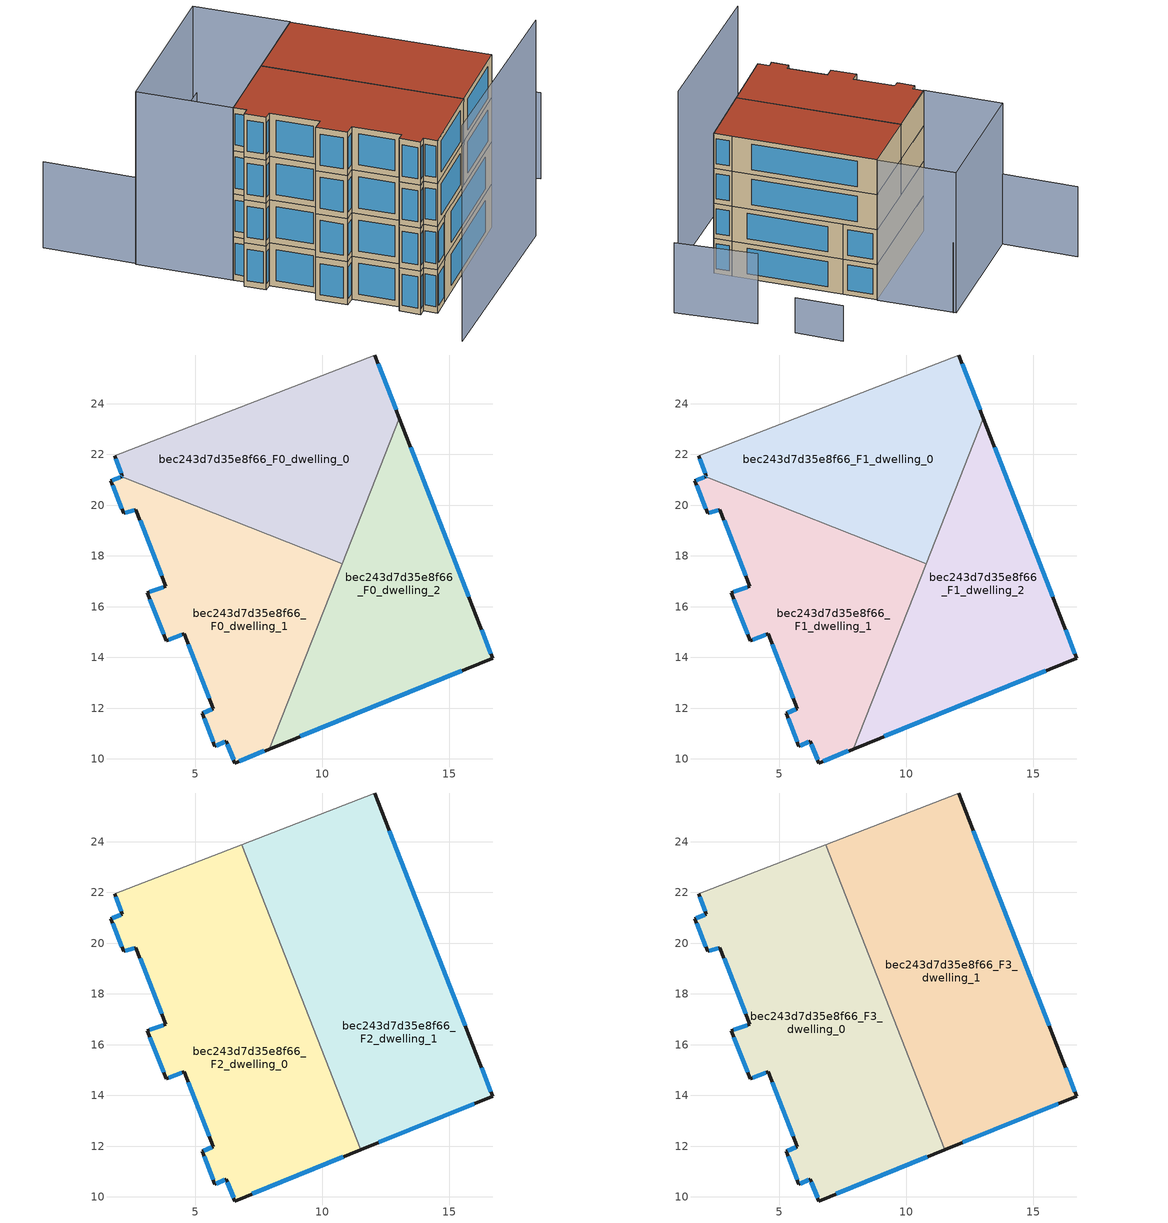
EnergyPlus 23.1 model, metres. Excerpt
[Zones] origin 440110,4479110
bec243d7d35e8f66_F0_dwelling_0
 floor ground (EU_floor_Construction): 12.07,25.92 13.04,23.42 10.79,17.7 2.09,21.13 2.12,21.14 1.82,21.94 z0
 wall outside (EU_wall_Construction): 13.04,23.42 12.07,25.92 / 1.82,21.94 2.12,21.14 2.09,21.13 z0:3
 wall adiabatic (EU_wall_Construction): 12.07,25.92 1.82,21.94 z0:3
 wall to bec243d7d35e8f66_F0_dwelling_1 (EU_wall_Construction): 2.09,21.13 10.79,17.7 z0:3
 wall to bec243d7d35e8f66_F0_dwelling_2 (EU_wall_Construction): 10.79,17.7 13.04,23.42 z0:3
 window (EU_Window_Construction): 12.91,23.77 12.21,25.58 / 2.12,21.14 2.09,21.13 / 1.86,21.83 2.08,21.25 z0.42:2.58
bec243d7d35e8f66_F0_dwelling_1
 floor ground (EU_floor_Construction): 10.79,17.7 7.9,10.39 6.55,9.84 6.22,10.7 5.77,10.5 5.28,11.79 5.71,11.97 4.55,14.93 3.86,14.65 3.09,16.55 3.83,16.81 2.65,19.83 2.18,19.67 1.66,20.97 2.09,21.13 z0
 wall outside (EU_wall_Construction): 2.09,21.13 1.66,20.97 2.18,19.67 2.65,19.83 3.83,16.81 3.09,16.55 3.86,14.65 4.55,14.93 5.71,11.97 5.28,11.79 5.77,10.5 6.22,10.7 6.55,9.84 7.9,10.39 z0:3
 wall to bec243d7d35e8f66_F0_dwelling_2 (EU_wall_Construction): 7.9,10.39 10.79,17.7 z0:3
 window (EU_Window_Construction): 3.95,14.69 4.46,14.89 / 3.2,16.28 3.75,14.92 / 3.73,16.77 3.2,16.58 / 2.82,19.41 3.67,17.23 / 2.24,19.7 2.59,19.8 / 1.73,20.79 2.1,19.85 / 2.03,21.11 1.72,20.99 / 6.74,9.91 7.71,10.31 / 6.26,10.58 6.5,9.96 / 5.83,10.53 6.15,10.67 / 5.34,11.61 5.7,10.68 / 5.65,11.95 5.34,11.82 / 4.72,14.52 5.55,12.38 z0.42:2.58
bec243d7d35e8f66_F0_dwelling_2
 floor ground (EU_floor_Construction): 13.04,23.42 16.22,15.27 16.72,13.97 7.9,10.39 z0
 wall outside (EU_wall_Construction): 7.9,10.39 16.72,13.97 16.22,15.27 13.04,23.42 z0:3
 window (EU_Window_Construction): 15.78,16.4 13.48,22.29 / 16.65,14.15 16.29,15.09 / 9.13,10.88 15.5,13.48 z0.42:2.58
bec243d7d35e8f66_F1_dwelling_0
 floor to bec243d7d35e8f66_F0_dwelling_0 (EU_floor_Construction): 12.07,25.92 13.04,23.42 10.79,17.7 2.09,21.13 2.12,21.14 1.82,21.94 z3
 wall outside (EU_wall_Construction): 13.04,23.42 12.07,25.92 / 1.82,21.94 2.12,21.14 2.09,21.13 z3:6
 wall adiabatic (EU_wall_Construction): 12.07,25.92 1.82,21.94 z3:6
 wall to bec243d7d35e8f66_F1_dwelling_1 (EU_wall_Construction): 2.09,21.13 10.79,17.7 z3:6
 wall to bec243d7d35e8f66_F1_dwelling_2 (EU_wall_Construction): 10.79,17.7 13.04,23.42 z3:6
 window (EU_Window_Construction): 12.91,23.77 12.21,25.58 / 2.12,21.14 2.09,21.13 / 1.86,21.83 2.08,21.25 z3.42:5.58
bec243d7d35e8f66_F1_dwelling_1
 floor to bec243d7d35e8f66_F0_dwelling_1 (EU_floor_Construction): 10.79,17.7 7.9,10.39 6.55,9.84 6.22,10.7 5.77,10.5 5.28,11.79 5.71,11.97 4.55,14.93 3.86,14.65 3.09,16.55 3.83,16.81 2.65,19.83 2.18,19.67 1.66,20.97 2.09,21.13 z3
 wall outside (EU_wall_Construction): 2.09,21.13 1.66,20.97 2.18,19.67 2.65,19.83 3.83,16.81 3.09,16.55 3.86,14.65 4.55,14.93 5.71,11.97 5.28,11.79 5.77,10.5 6.22,10.7 6.55,9.84 7.9,10.39 z3:6
 wall to bec243d7d35e8f66_F1_dwelling_2 (EU_wall_Construction): 7.9,10.39 10.79,17.7 z3:6
 window (EU_Window_Construction): 3.95,14.69 4.46,14.89 / 3.2,16.28 3.75,14.92 / 3.73,16.77 3.2,16.58 / 2.82,19.41 3.67,17.23 / 2.24,19.7 2.59,19.8 / 1.73,20.79 2.1,19.85 / 2.03,21.11 1.72,20.99 / 6.74,9.91 7.71,10.31 / 6.26,10.58 6.5,9.96 / 5.83,10.53 6.15,10.67 / 5.34,11.61 5.7,10.68 / 5.65,11.95 5.34,11.82 / 4.72,14.52 5.55,12.38 z3.42:5.58
bec243d7d35e8f66_F1_dwelling_2
 floor to bec243d7d35e8f66_F0_dwelling_2 (EU_floor_Construction): 13.04,23.42 16.22,15.27 16.72,13.97 7.9,10.39 z3
 wall outside (EU_wall_Construction): 7.9,10.39 16.72,13.97 16.22,15.27 13.04,23.42 z3:6
 window (EU_Window_Construction): 15.78,16.4 13.48,22.29 / 16.65,14.15 16.29,15.09 / 9.13,10.88 15.5,13.48 z3.42:5.58
bec243d7d35e8f66_F2_dwelling_0
 floor to bec243d7d35e8f66_F1_dwelling_1 (EU_floor_Construction): 8.95,18.42 10.01,15.72 7.9,10.39 6.55,9.84 6.22,10.7 5.77,10.5 5.28,11.79 5.71,11.97 4.55,14.93 3.86,14.65 3.09,16.55 3.83,16.81 2.65,19.83 2.18,19.67 1.66,20.97 2.09,21.13 z6
 floor to bec243d7d35e8f66_F1_dwelling_0 (EU_floor_Construction): 6.83,23.88 8.95,18.42 2.09,21.13 2.12,21.14 1.82,21.94 z6
 floor to bec243d7d35e8f66_F1_dwelling_2 (EU_floor_Construction): 10.01,15.72 11.51,11.85 7.9,10.39 z6
 wall outside (EU_wall_Construction): 1.82,21.94 2.12,21.14 1.66,20.97 2.18,19.67 2.65,19.83 3.83,16.81 3.09,16.55 3.86,14.65 4.55,14.93 5.71,11.97 5.28,11.79 5.77,10.5 6.22,10.7 6.55,9.84 11.51,11.85 z6:9
 wall adiabatic (EU_wall_Construction): 6.83,23.88 1.82,21.94 z6:9
 wall to bec243d7d35e8f66_F2_dwelling_1 (EU_wall_Construction): 11.51,11.85 6.83,23.88 z6:9
 window (EU_Window_Construction): 4.72,14.52 5.55,12.38 / 3.95,14.69 4.46,14.89 / 3.2,16.28 3.75,14.92 / 3.73,16.77 3.2,16.58 / 2.82,19.41 3.67,17.23 / 2.24,19.7 2.59,19.8 / 1.73,20.79 2.1,19.85 / 2.06,21.12 1.72,20.99 / 1.86,21.83 2.08,21.25 / 7.24,10.12 10.82,11.57 / 6.26,10.58 6.5,9.96 / 5.83,10.53 6.15,10.67 / 5.34,11.61 5.7,10.68 / 5.65,11.95 5.34,11.82 z6.42:8.58
bec243d7d35e8f66_F2_dwelling_1
 floor to bec243d7d35e8f66_F1_dwelling_0 (EU_floor_Construction): 12.07,25.92 13.04,23.42 10.79,17.7 8.95,18.42 6.83,23.88 z6
 floor to bec243d7d35e8f66_F1_dwelling_2 (EU_floor_Construction): 13.04,23.42 16.22,15.27 16.72,13.97 11.51,11.85 10.01,15.72 z6
 floor to bec243d7d35e8f66_F1_dwelling_1 (EU_floor_Construction): 10.79,17.7 10.01,15.72 8.95,18.42 z6
 wall outside (EU_wall_Construction): 11.51,11.85 16.72,13.97 16.22,15.27 12.07,25.92 z6:9
 wall adiabatic (EU_wall_Construction): 12.07,25.92 6.83,23.88 z6:9
 window (EU_Window_Construction): 12.23,12.15 16,13.68 / 15.64,16.74 12.65,24.44 / 16.65,14.15 16.29,15.09 z6.42:8.58
bec243d7d35e8f66_F3_dwelling_0
 floor to bec243d7d35e8f66_F2_dwelling_0 (EU_floor_Construction): 6.83,23.88 11.51,11.85 6.55,9.84 6.22,10.7 5.77,10.5 5.28,11.79 5.71,11.97 4.55,14.93 3.86,14.65 3.09,16.55 3.83,16.81 2.65,19.83 2.18,19.67 1.66,20.97 2.12,21.14 1.82,21.94 z9
 wall outside (EU_wall_Construction): 1.82,21.94 2.12,21.14 1.66,20.97 2.18,19.67 2.65,19.83 3.83,16.81 3.09,16.55 3.86,14.65 4.55,14.93 5.71,11.97 5.28,11.79 5.77,10.5 6.22,10.7 6.55,9.84 11.51,11.85 z9:12
 wall adiabatic (EU_wall_Construction): 6.83,23.88 1.82,21.94 z9:12
 wall to bec243d7d35e8f66_F3_dwelling_1 (EU_wall_Construction): 11.51,11.85 6.83,23.88 z9:12
 window (EU_Window_Construction): 4.72,14.52 5.55,12.38 / 3.95,14.69 4.46,14.89 / 3.2,16.28 3.75,14.92 / 3.73,16.77 3.2,16.58 / 2.82,19.41 3.67,17.23 / 2.24,19.7 2.59,19.8 / 1.73,20.79 2.1,19.85 / 2.06,21.12 1.72,20.99 / 1.86,21.83 2.08,21.25 / 7.24,10.12 10.82,11.57 / 6.26,10.58 6.5,9.96 / 5.83,10.53 6.15,10.67 / 5.34,11.61 5.7,10.68 / 5.65,11.95 5.34,11.82 z9.42:11.58
 roof outside (EU_roof_Construction): 11.51,11.85 6.83,23.88 1.82,21.94 2.12,21.14 1.66,20.97 2.18,19.67 2.65,19.83 3.83,16.81 3.09,16.55 3.86,14.65 4.55,14.93 5.71,11.97 5.28,11.79 5.77,10.5 6.22,10.7 6.55,9.84 z12
bec243d7d35e8f66_F3_dwelling_1
 floor to bec243d7d35e8f66_F2_dwelling_1 (EU_floor_Construction): 12.07,25.92 16.22,15.27 16.72,13.97 11.51,11.85 6.83,23.88 z9
 wall outside (EU_wall_Construction): 11.51,11.85 16.72,13.97 16.22,15.27 12.07,25.92 z9:12
 wall adiabatic (EU_wall_Construction): 12.07,25.92 6.83,23.88 z9:12
 window (EU_Window_Construction): 12.23,12.15 16,13.68 / 15.64,16.74 12.65,24.44 / 16.65,14.15 16.29,15.09 z9.42:11.58
 roof outside (EU_roof_Construction): 16.72,13.97 16.22,15.27 12.07,25.92 6.83,23.88 11.51,11.85 z12
shading: 4.86,6.5 17.63,11.27 z0:15; 23.19,15.44 20.53,21.35 / 9.99,31.52 -0.33,27.66 / -0.33,27.66 -2.44,33.33 z0:6; 12.11,25.94 1.82,21.94 / 1.82,21.94 -0.43,27.73 / -0.43,27.73 9.87,31.73 / 9.87,31.73 12.11,25.94 z0:12; 19.8,24.32 18.5,27.89 z0:3
[Building]
EU S2 Campaign: North Axis=0; Terrain=City; Solar Distribution=FullExterior
[Site:Location]
Madrid: Latitude=40.5; Longitude=-3.5; Time Zone=1; Elevation=609
[SizingPeriod:WeatherFileDays]
AnnualSizingPeriod: Begin Month=1; Begin Day of Month=1; End Month=12; End Day of Month=31; Day of Week for Start Day=Monday; Use Weather File Daylight Saving Period=No; Use Weather File Rain and Snow Indicators=No
[MATERIAL]
EU_InternalMass_Material: Roughness=MediumRough; Thickness=0.1; Conductivity=1; Density=1800; Specific Heat=900; Thermal Absorptance=0.9; Solar Absorptance=0.7; Visible Absorptance=0.7
[MATERIAL:NOMASS] Roughness=MediumRough; Thermal Absorptance=0.9; Solar Absorptance=0.7; Visible Absorptance=0.7
Name | Thermal Resistance
EU_wall_NoMass | 1.60022
EU_roof_NoMass | 1.57597
EU_floor_NoMass | 0.470652
[WINDOWMATERIAL:SIMPLEGLAZINGSYSTEM]
EU_Window_SimpleGlazing: UFactor=3.28802; Solar Heat Gain Coefficient=0.85; Visible Transmittance=0.85
[CONSTRUCTION]
EU_wall_Construction: EU_wall_NoMass
EU_roof_Construction: EU_roof_NoMass
EU_floor_Construction: EU_floor_NoMass
EU_InternalMass_Construction: EU_InternalMass_Material
EU_Window_Construction: EU_Window_SimpleGlazing
[ZONE] Type=1; Multiplier=1; Ceiling Height=autocalculate; Floor Area=autocalculate; Part of Total Floor Area=Yes
Name | Volume
bec243d7d35e8f66_F0_dwelling_0; bec243d7d35e8f66_F1_dwelling_0 | 144.735
bec243d7d35e8f66_F2_dwelling_0; bec243d7d35e8f66_F3_dwelling_0 | 217.118
bec243d7d35e8f66_F0_dwelling_1; bec243d7d35e8f66_F1_dwelling_1 | 144.742
bec243d7d35e8f66_F2_dwelling_1; bec243d7d35e8f66_F3_dwelling_1 | 217.116
bec243d7d35e8f66_F0_dwelling_2; bec243d7d35e8f66_F1_dwelling_2 | 144.751
[INTERNALMASS] Construction=EU_InternalMass_Construction
Name | Zone or ZoneList | Surface Area
bec243d7d35e8f66_F0_dwelling_0_EU_InternalMass | bec243d7d35e8f66_F0_dwelling_0 | 48.2448
bec243d7d35e8f66_F0_dwelling_1_EU_InternalMass | bec243d7d35e8f66_F0_dwelling_1 | 48.2485
bec243d7d35e8f66_F0_dwelling_2_EU_InternalMass | bec243d7d35e8f66_F0_dwelling_2 | 48.2503
bec243d7d35e8f66_F1_dwelling_0_EU_InternalMass | bec243d7d35e8f66_F1_dwelling_0 | 48.2448
bec243d7d35e8f66_F1_dwelling_1_EU_InternalMass | bec243d7d35e8f66_F1_dwelling_1 | 48.2485
bec243d7d35e8f66_F1_dwelling_2_EU_InternalMass | bec243d7d35e8f66_F1_dwelling_2 | 48.2503
bec243d7d35e8f66_F2_dwelling_0_EU_InternalMass | bec243d7d35e8f66_F2_dwelling_0 | 72.3727
bec243d7d35e8f66_F2_dwelling_1_EU_InternalMass | bec243d7d35e8f66_F2_dwelling_1 | 72.3719
bec243d7d35e8f66_F3_dwelling_0_EU_InternalMass | bec243d7d35e8f66_F3_dwelling_0 | 72.3727
bec243d7d35e8f66_F3_dwelling_1_EU_InternalMass | bec243d7d35e8f66_F3_dwelling_1 | 72.3719
[OTHEREQUIPMENT] Fuel Type=Electricity; Design Level Calculation Method=Watts/Area; Power per Zone Floor Area=1; Fraction Latent=0; Fraction Radiant=0; Fraction Lost=0; Carbon Dioxide Generation Rate=0; EndUse Subcategory=EU_Step8_InternalGains
Name | Zone or ZoneList or Space or SpaceList | Schedule
EU_Step8_InternalGain_bec243d7d35e8f66_F0_dwelling_0_f000 | bec243d7d35e8f66_F0_dwelling_0 | EU_Step8_GainSchedule_bec243d7d35e8f66_F0_dwelling_0_f000
EU_Step8_InternalGain_bec243d7d35e8f66_F0_dwelling_1_f000 | bec243d7d35e8f66_F0_dwelling_1 | EU_Step8_GainSchedule_bec243d7d35e8f66_F0_dwelling_1_f000
EU_Step8_InternalGain_bec243d7d35e8f66_F0_dwelling_2_f000 | bec243d7d35e8f66_F0_dwelling_2 | EU_Step8_GainSchedule_bec243d7d35e8f66_F0_dwelling_2_f000
EU_Step8_InternalGain_bec243d7d35e8f66_F1_dwelling_0_f000 | bec243d7d35e8f66_F1_dwelling_0 | EU_Step8_GainSchedule_bec243d7d35e8f66_F1_dwelling_0_f000
EU_Step8_InternalGain_bec243d7d35e8f66_F1_dwelling_1_f000 | bec243d7d35e8f66_F1_dwelling_1 | EU_Step8_GainSchedule_bec243d7d35e8f66_F1_dwelling_1_f000
EU_Step8_InternalGain_bec243d7d35e8f66_F1_dwelling_2_f000 | bec243d7d35e8f66_F1_dwelling_2 | EU_Step8_GainSchedule_bec243d7d35e8f66_F1_dwelling_2_f000
EU_Step8_InternalGain_bec243d7d35e8f66_F2_dwelling_0_f000 | bec243d7d35e8f66_F2_dwelling_0 | EU_Step8_GainSchedule_bec243d7d35e8f66_F2_dwelling_0_f000
EU_Step8_InternalGain_bec243d7d35e8f66_F2_dwelling_1_f000 | bec243d7d35e8f66_F2_dwelling_1 | EU_Step8_GainSchedule_bec243d7d35e8f66_F2_dwelling_1_f000
EU_Step8_InternalGain_bec243d7d35e8f66_F3_dwelling_0_f000 | bec243d7d35e8f66_F3_dwelling_0 | EU_Step8_GainSchedule_bec243d7d35e8f66_F3_dwelling_0_f000
EU_Step8_InternalGain_bec243d7d35e8f66_F3_dwelling_1_f000 | bec243d7d35e8f66_F3_dwelling_1 | EU_Step8_GainSchedule_bec243d7d35e8f66_F3_dwelling_1_f000
[ZONEVENTILATION:DESIGNFLOWRATE] Schedule=EU_AlwaysOn; Design Flow Rate Calculation Method=AirChanges/Hour; Air Changes per Hour=0.480704; Ventilation Type=Natural; Fan Pressure Rise=0; Fan Total Efficiency=1; Constant Term Coefficient=1; Temperature Term Coefficient=0; Velocity Term Coefficient=0; Velocity Squared Term Coefficient=0; Minimum Indoor Temperature=-100; Maximum Indoor Temperature=100; Delta Temperature=-100; Minimum Outdoor Temperature=-100; Maximum Outdoor Temperature=100; Maximum Wind Speed=40
Name | Zone or ZoneList or Space or SpaceList
EU_ConstantAir_bec243d7d35e8f66_F0_dwelling_0 | bec243d7d35e8f66_F0_dwelling_0
EU_ConstantAir_bec243d7d35e8f66_F0_dwelling_1 | bec243d7d35e8f66_F0_dwelling_1
EU_ConstantAir_bec243d7d35e8f66_F0_dwelling_2 | bec243d7d35e8f66_F0_dwelling_2
EU_ConstantAir_bec243d7d35e8f66_F1_dwelling_0 | bec243d7d35e8f66_F1_dwelling_0
EU_ConstantAir_bec243d7d35e8f66_F1_dwelling_1 | bec243d7d35e8f66_F1_dwelling_1
EU_ConstantAir_bec243d7d35e8f66_F1_dwelling_2 | bec243d7d35e8f66_F1_dwelling_2
EU_ConstantAir_bec243d7d35e8f66_F2_dwelling_0 | bec243d7d35e8f66_F2_dwelling_0
EU_ConstantAir_bec243d7d35e8f66_F2_dwelling_1 | bec243d7d35e8f66_F2_dwelling_1
EU_ConstantAir_bec243d7d35e8f66_F3_dwelling_0 | bec243d7d35e8f66_F3_dwelling_0
EU_ConstantAir_bec243d7d35e8f66_F3_dwelling_1 | bec243d7d35e8f66_F3_dwelling_1
[HVACTEMPLATE:THERMOSTAT] Constant Heating Setpoint=20; Constant Cooling Setpoint=50
EU_HeatOnly_bec243d7d35e8f66_F0_dwelling_0; EU_HeatOnly_bec243d7d35e8f66_F0_dwelling_1; EU_HeatOnly_bec243d7d35e8f66_F0_dwelling_2; EU_HeatOnly_bec243d7d35e8f66_F1_dwelling_0; EU_HeatOnly_bec243d7d35e8f66_F1_dwelling_1; EU_HeatOnly_bec243d7d35e8f66_F1_dwelling_2; EU_HeatOnly_bec243d7d35e8f66_F2_dwelling_0; EU_HeatOnly_bec243d7d35e8f66_F2_dwelling_1; EU_HeatOnly_bec243d7d35e8f66_F3_dwelling_0; EU_HeatOnly_bec243d7d35e8f66_F3_dwelling_1
[HVACTEMPLATE:ZONE:IDEALLOADSAIRSYSTEM] System Availability Schedule=EU_AlwaysOn; Maximum Heating Supply Air Temperature=50; Minimum Cooling Supply Air Temperature=13; Maximum Heating Supply Air Humidity Ratio=0.0156; Minimum Cooling Supply Air Humidity Ratio=0.0077; Heating Limit=NoLimit; Cooling Limit=NoLimit; Heating Availability Schedule=EU_AlwaysOn; Cooling Availability Schedule=EU_CoolingOff; Dehumidification Control Type=ConstantSensibleHeatRatio; Cooling Sensible Heat Ratio=0.7; Dehumidification Setpoint=60; Humidification Control Type=None; Humidification Setpoint=30; Outdoor Air Method=None; Outdoor Air Flow Rate per Person=0.00944; Outdoor Air Flow Rate per Zone Floor Area=0; Outdoor Air Flow Rate per Zone=0; Demand Controlled Ventilation Type=None; Outdoor Air Economizer Type=NoEconomizer; Heat Recovery Type=None; Sensible Heat Recovery Effectiveness=0.7; Latent Heat Recovery Effectiveness=0.65
Name | Template Thermostat
bec243d7d35e8f66_F0_dwelling_0 | EU_HeatOnly_bec243d7d35e8f66_F0_dwelling_0
bec243d7d35e8f66_F0_dwelling_1 | EU_HeatOnly_bec243d7d35e8f66_F0_dwelling_1
bec243d7d35e8f66_F0_dwelling_2 | EU_HeatOnly_bec243d7d35e8f66_F0_dwelling_2
bec243d7d35e8f66_F1_dwelling_0 | EU_HeatOnly_bec243d7d35e8f66_F1_dwelling_0
bec243d7d35e8f66_F1_dwelling_1 | EU_HeatOnly_bec243d7d35e8f66_F1_dwelling_1
bec243d7d35e8f66_F1_dwelling_2 | EU_HeatOnly_bec243d7d35e8f66_F1_dwelling_2
bec243d7d35e8f66_F2_dwelling_0 | EU_HeatOnly_bec243d7d35e8f66_F2_dwelling_0
bec243d7d35e8f66_F2_dwelling_1 | EU_HeatOnly_bec243d7d35e8f66_F2_dwelling_1
bec243d7d35e8f66_F3_dwelling_0 | EU_HeatOnly_bec243d7d35e8f66_F3_dwelling_0
bec243d7d35e8f66_F3_dwelling_1 | EU_HeatOnly_bec243d7d35e8f66_F3_dwelling_1
[SIZING:ZONE] Zone Cooling Design Supply Air Temperature Input Method=SupplyAirTemperature; Zone Cooling Design Supply Air Temperature=13; Zone Heating Design Supply Air Temperature Input Method=SupplyAirTemperature; Zone Heating Design Supply Air Temperature=50; Zone Cooling Design Supply Air Humidity Ratio=0.008; Zone Heating Design Supply Air Humidity Ratio=0.008; Cooling Design Air Flow Method=DesignDay; Cooling Design Air Flow Rate=0; Cooling Minimum Air Flow per Zone Floor Area=0.000762; Cooling Minimum Air Flow=0; Cooling Minimum Air Flow Fraction=0.2; Heating Design Air Flow Method=DesignDay; Heating Design Air Flow Rate=0; Heating Maximum Air Flow per Zone Floor Area=0.002032; Heating Maximum Air Flow=0.141576; Heating Maximum Air Flow Fraction=0.3; Account for Dedicated Outdoor Air System=No; Dedicated Outdoor Air System Control Strategy=NeutralSupplyAir; Dedicated Outdoor Air Low Setpoint Temperature for Design=autosize; Dedicated Outdoor Air High Setpoint Temperature for Design=autosize; Zone Load Sizing Method=Sensible Load Only No Latent Load; Zone Latent Cooling Design Supply Air Humidity Ratio Input Method=HumidityRatioDifference; Zone Cooling Design Supply Air Humidity Ratio Difference=0.005; Zone Latent Heating Design Supply Air Humidity Ratio Input Method=HumidityRatioDifference; Zone Humidification Design Supply Air Humidity Ratio Difference=0.005
bec243d7d35e8f66_F0_dwelling_0; bec243d7d35e8f66_F0_dwelling_1; bec243d7d35e8f66_F0_dwelling_2; bec243d7d35e8f66_F1_dwelling_0; bec243d7d35e8f66_F1_dwelling_1; bec243d7d35e8f66_F1_dwelling_2; bec243d7d35e8f66_F2_dwelling_0; bec243d7d35e8f66_F2_dwelling_1; bec243d7d35e8f66_F3_dwelling_0; bec243d7d35e8f66_F3_dwelling_1
[SCHEDULE:CONSTANT]
Name | Hourly Value
EU_AlwaysOn | 1
EU_CoolingOff | 0
[SCHEDULE:FILE] Column Number=1; Rows to Skip at Top=0; Number of Hours of Data=8760; Column Separator=Comma; Interpolate to Timestep=No; Minutes per Item=60; Adjust Schedule for Daylight Savings=Yes
Name | File
EU_Step8_GainSchedule_bec243d7d35e8f66_F0_dwelling_0_f000 | ../../schedules/bec243d7d35e8f66/bec243d7d35e8f66_F0_dwelling_0_f000_gain.csv
EU_Step8_GainSchedule_bec243d7d35e8f66_F0_dwelling_1_f000 | ../../schedules/bec243d7d35e8f66/bec243d7d35e8f66_F0_dwelling_1_f000_gain.csv
EU_Step8_GainSchedule_bec243d7d35e8f66_F0_dwelling_2_f000 | ../../schedules/bec243d7d35e8f66/bec243d7d35e8f66_F0_dwelling_2_f000_gain.csv
EU_Step8_GainSchedule_bec243d7d35e8f66_F1_dwelling_0_f000 | ../../schedules/bec243d7d35e8f66/bec243d7d35e8f66_F1_dwelling_0_f000_gain.csv
EU_Step8_GainSchedule_bec243d7d35e8f66_F1_dwelling_1_f000 | ../../schedules/bec243d7d35e8f66/bec243d7d35e8f66_F1_dwelling_1_f000_gain.csv
EU_Step8_GainSchedule_bec243d7d35e8f66_F1_dwelling_2_f000 | ../../schedules/bec243d7d35e8f66/bec243d7d35e8f66_F1_dwelling_2_f000_gain.csv
EU_Step8_GainSchedule_bec243d7d35e8f66_F2_dwelling_0_f000 | ../../schedules/bec243d7d35e8f66/bec243d7d35e8f66_F2_dwelling_0_f000_gain.csv
EU_Step8_GainSchedule_bec243d7d35e8f66_F2_dwelling_1_f000 | ../../schedules/bec243d7d35e8f66/bec243d7d35e8f66_F2_dwelling_1_f000_gain.csv
EU_Step8_GainSchedule_bec243d7d35e8f66_F3_dwelling_0_f000 | ../../schedules/bec243d7d35e8f66/bec243d7d35e8f66_F3_dwelling_0_f000_gain.csv
EU_Step8_GainSchedule_bec243d7d35e8f66_F3_dwelling_1_f000 | ../../schedules/bec243d7d35e8f66/bec243d7d35e8f66_F3_dwelling_1_f000_gain.csv
